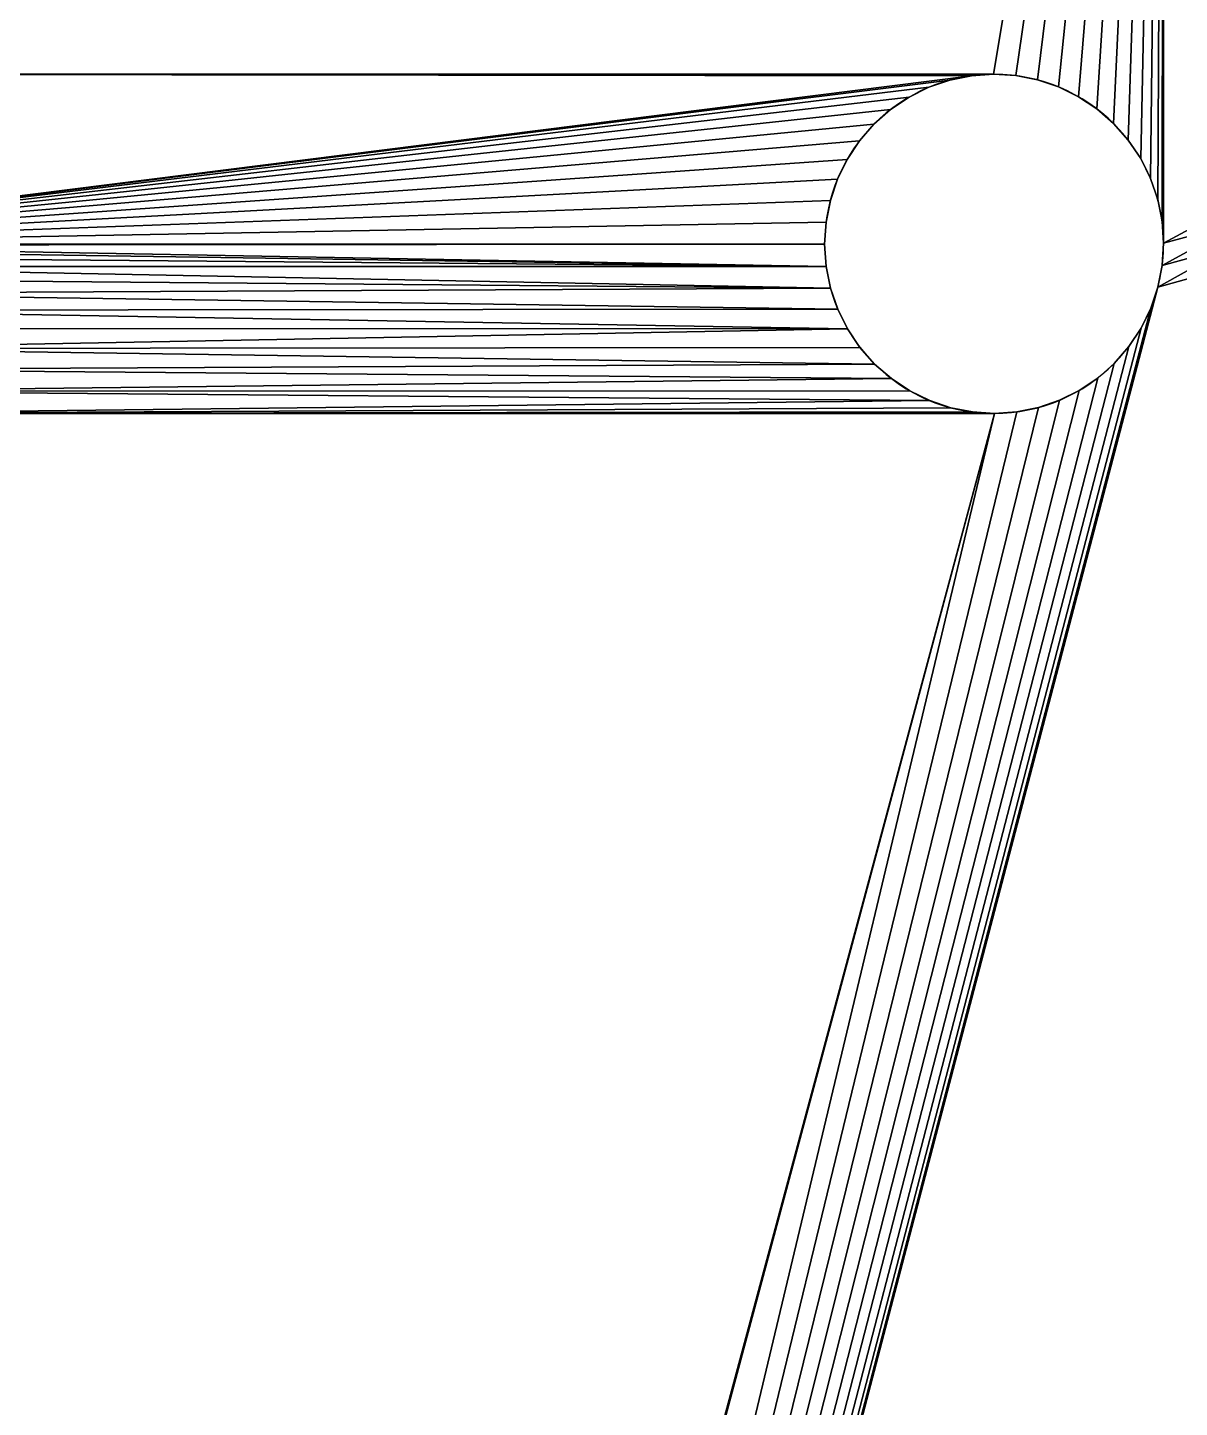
# Model space of a CAD drawing. Header units: millimetres. Extents: x 0 to 500, y 0 to 500.
# Drawn here: x 27.19 to 54.37, y 422.55 to 455.1 of the extents above; entities that cross this region are included whole.
import ezdxf

# ---------------------------------------------------------------- set-up
doc = ezdxf.new("R2010")
doc.units = ezdxf.units.MM
doc.layers.get('0').update_dxf_attribs({"true_color": 0xffffff})

# ---------------------------------------------------------------- blocks, each defined once
blk = doc.blocks.new('Piece_C.dxf')
for p, q in [((49.489, 141.967), (49.489, 141.967, 18)), ((50.011, 142), (50.011, 142, 18)), ((50.533, 141.964), (50.533, 141.964, 18)), ((48.479, 141.7), (48.479, 141.7, 18)), ((48.975, 141.866), (48.975, 141.866, 18)), ((51.046, 141.861), (51.046, 141.861, 18)), ((51.541, 141.691), (51.541, 141.691, 18)), ((48.009, 141.469), (48.009, 141.469, 18)), ((52.009, 141.459), (52.009, 141.459, 18)), ((47.574, 141.18), (47.574, 141.18, 18)), ((52.444, 141.167), (52.444, 141.167, 18)), ((47.179, 140.836), (47.179, 140.836, 18)), ((52.836, 140.821), (52.836, 140.821, 18)), ((46.833, 140.444), (46.833, 140.444, 18)), ((53.18, 140.426), (53.18, 140.426, 18)), ((46.541, 140.009), (46.541, 140.009, 18)), ((53.469, 139.991), (53.469, 139.991, 18)), ((46.309, 139.541), (46.309, 139.541, 18)), ((53.7, 139.521), (53.7, 139.521, 18)), ((46.139, 139.046), (46.139, 139.046, 18)), ((53.866, 139.025), (53.866, 139.025, 18)), ((46.036, 138.533), (46.036, 138.533, 18)), ((53.967, 138.511), (53.967, 138.511, 18)), ((46, 138.011), (46, 138.011, 18)), ((54, 137.989), (54, 137.989, 18)), ((46.033, 137.489), (46.033, 137.489, 18)), ((53.964, 137.467), (53.964, 137.467, 18)), ((46.134, 136.975), (46.134, 136.975, 18)), ((53.861, 136.954), (53.861, 136.954, 18)), ((46.3, 136.479), (46.3, 136.479, 18)), ((53.691, 136.459), (53.691, 136.459, 18)), ((46.531, 136.009), (46.531, 136.009, 18)), ((53.459, 135.991), (53.459, 135.991, 18)), ((46.82, 135.574), (46.82, 135.574, 18)), ((53.167, 135.556), (53.167, 135.556, 18)), ((47.164, 135.179), (47.164, 135.179, 18)), ((52.821, 135.164), (52.821, 135.164, 18)), ((47.556, 134.833), (47.556, 134.833, 18)), ((52.426, 134.82), (52.426, 134.82, 18)), ((47.991, 134.541), (47.991, 134.541, 18)), ((51.991, 134.531), (51.991, 134.531, 18)), ((48.459, 134.309), (48.459, 134.309, 18)), ((48.954, 134.139), (48.954, 134.139, 18)), ((51.025, 134.134), (51.025, 134.134, 18)), ((51.521, 134.3), (51.521, 134.3, 18)), ((49.467, 134.036), (49.467, 134.036, 18)), ((49.989, 134), (49.989, 134, 18)), ((50.511, 134.033), (50.511, 134.033, 18))]:
    blk.add_line(p, q)
for centre in [(50, 138), (50, 138, 18)]:
    blk.add_circle(centre, 4)
mesh = blk.add_polyface()
corners = [(136, 188), (110, 170), (110, 188), (158.522, 166.034), (54, 137.989), (158, 166), (54, 166), (88, 166), (106, 166), (90.435, 166.827), (105.478, 166.034), (91.696, 168.469), (104.965, 166.136), (92, 170), (104.469, 166.304), (104, 166.536), (103.565, 166.827), (103.172, 167.172), (102.827, 167.565), (102.536, 168), (102.304, 168.469), (102.136, 168.965), (102.034, 169.478), (140, 166), (106.522, 166.034), (107.035, 166.136), (107.531, 166.304), (108, 166.536), (108.435, 166.827), (108.828, 167.172), (109.173, 167.565), (109.464, 168), (139.478, 166.034), (109.696, 168.469), (109.864, 168.965), (109.966, 169.478), (138.965, 166.136), (138.469, 166.304), (138, 166.536), (137.565, 166.827), (137.172, 167.172), (136.827, 167.565), (136.536, 168), (136.304, 168.469), (136.136, 168.965), (136.034, 169.478), (136, 170)]
mesh.append_faces([[corners[k] for k in face] for face in [(0, 1, 2)]], dxfattribs={"vtx0": -1})
mesh.append_faces([[corners[k] for k in face] for face in [(3, 4, 5), (8, 9, 10), (10, 11, 12), (12, 13, 14), (14, 13, 15), (15, 13, 16), (16, 13, 17), (17, 13, 18), (18, 13, 19), (19, 13, 20), (20, 13, 21), (21, 13, 22), (32, 1, 36), (36, 1, 37), (37, 1, 38), (38, 1, 39), (39, 1, 40), (40, 1, 41), (41, 1, 42), (42, 1, 43), (43, 1, 44), (44, 1, 45), (45, 1, 46), (46, 1, 0)]], dxfattribs={"vtx0": -1, "vtx1": -1})
mesh.append_faces([[corners[k] for k in face] for face in [(5, 6, 7), (5, 7, 8)]], dxfattribs={"vtx0": -1, "vtx1": -1, "vtx2": -1})
mesh.append_faces([[corners[k] for k in face] for face in [(23, 8, 24), (23, 24, 25), (23, 25, 26), (23, 26, 27), (23, 27, 28), (23, 28, 29), (23, 29, 30), (23, 30, 31), (32, 31, 33), (32, 33, 34), (32, 34, 35), (32, 35, 1)]], dxfattribs={"vtx0": -1, "vtx2": -1})
mesh = blk.add_polyface()
corners = [(188, 188), (162, 170), (162, 188), (188, 170), (54, 137.989), (158.522, 166.034), (158, 166), (106, 166), (140, 166), (109.464, 168), (139.478, 166.034), (140.522, 166.034), (141.035, 166.136), (141.531, 166.304), (142, 166.536), (142.435, 166.827), (157.478, 166.034), (142.828, 167.172), (143.173, 167.565), (143.464, 168), (143.696, 168.469), (156.965, 166.136), (143.864, 168.965), (143.966, 169.478), (144, 170), (156.469, 166.304), (156, 166.536), (155.565, 166.827), (155.172, 167.172), (154.827, 167.565), (154.536, 168), (154.304, 168.469), (154.136, 168.965), (154.034, 169.478), (154, 170), (159.035, 166.136), (159.531, 166.304), (160, 166.536), (160.435, 166.827), (160.828, 167.172), (161.173, 167.565), (161.464, 168), (161.696, 168.469), (161.864, 168.965), (161.966, 169.478)]
mesh.append_faces([[corners[k] for k in face] for face in [(0, 1, 2), (33, 24, 34)]], dxfattribs={"vtx0": -1})
mesh.append_faces([[corners[k] for k in face] for face in [(8, 9, 10), (6, 15, 16), (16, 20, 21), (21, 24, 25), (25, 24, 26), (26, 24, 27), (27, 24, 28), (28, 24, 29), (29, 24, 30), (30, 24, 31), (31, 24, 32), (32, 24, 33), (3, 1, 0)]], dxfattribs={"vtx0": -1, "vtx1": -1})
mesh.append_faces([[corners[k] for k in face] for face in [(3, 4, 5), (6, 7, 8)]], dxfattribs={"vtx0": -1, "vtx1": -1, "vtx2": -1})
mesh.append_faces([[corners[k] for k in face] for face in [(6, 8, 11), (6, 11, 12), (6, 12, 13), (6, 13, 14), (6, 14, 15), (16, 15, 17), (16, 17, 18), (16, 18, 19), (16, 19, 20), (21, 20, 22), (21, 22, 23), (21, 23, 24), (3, 5, 35), (3, 35, 36), (3, 36, 37), (3, 37, 38), (3, 38, 39), (3, 39, 40), (3, 40, 41), (3, 41, 42), (3, 42, 43), (3, 43, 44), (3, 44, 1)]], dxfattribs={"vtx0": -1, "vtx2": -1})
mesh = blk.add_polyface()
corners = [(54, 137.989, 18), (158.522, 166.034, 18), (158, 166, 18), (54, 166, 18), (88, 166, 18), (106, 166, 18), (90.435, 166.827, 18), (105.478, 166.034, 18), (91.696, 168.469, 18), (104.965, 166.136, 18), (92, 170, 18), (104.469, 166.304, 18), (104, 166.536, 18), (103.565, 166.827, 18), (103.172, 167.172, 18), (102.827, 167.565, 18), (102.536, 168, 18), (102.304, 168.469, 18), (102.136, 168.965, 18), (102.034, 169.478, 18), (140, 166, 18), (106.522, 166.034, 18), (107.035, 166.136, 18), (107.531, 166.304, 18), (108, 166.536, 18), (108.435, 166.827, 18), (108.828, 167.172, 18), (109.173, 167.565, 18), (109.464, 168, 18), (139.478, 166.034, 18), (109.696, 168.469, 18), (109.864, 168.965, 18), (109.966, 169.478, 18), (110, 170, 18), (138.965, 166.136, 18), (138.469, 166.304, 18), (138, 166.536, 18), (137.565, 166.827, 18), (110, 188, 18), (137.172, 167.172, 18), (136.827, 167.565, 18), (136.536, 168, 18), (136.304, 168.469, 18), (136.136, 168.965, 18), (136.034, 169.478, 18), (136, 170, 18), (136, 188, 18)]
mesh.append_faces([[corners[k] for k in face] for face in [(5, 20, 21), (21, 20, 22), (22, 20, 23), (23, 20, 24), (24, 20, 25), (25, 20, 26), (26, 20, 27), (27, 20, 28), (28, 29, 30), (30, 29, 31), (31, 29, 32), (32, 29, 33), (33, 37, 38)]], dxfattribs={"vtx0": -1, "vtx1": -1})
mesh.append_faces([[corners[k] for k in face] for face in [(3, 2, 4), (4, 2, 5)]], dxfattribs={"vtx0": -1, "vtx1": -1, "vtx2": -1})
mesh.append_faces([[corners[k] for k in face] for face in [(0, 1, 2), (6, 5, 7), (8, 7, 9), (10, 9, 11), (10, 11, 12), (10, 12, 13), (10, 13, 14), (10, 14, 15), (10, 15, 16), (10, 16, 17), (10, 17, 18), (10, 18, 19), (33, 29, 34), (33, 34, 35), (33, 35, 36), (33, 36, 37), (38, 37, 39), (38, 39, 40), (38, 40, 41), (38, 41, 42), (38, 42, 43), (38, 43, 44), (38, 44, 45)]], dxfattribs={"vtx0": -1, "vtx2": -1})
mesh.append_faces([[corners[k] for k in face] for face in [(46, 38, 45)]], dxfattribs={"vtx1": -1})
mesh = blk.add_polyface()
corners = [(54, 137.989, 18), (188, 170, 18), (158.522, 166.034, 18), (106, 166, 18), (158, 166, 18), (140, 166, 18), (109.464, 168, 18), (139.478, 166.034, 18), (140.522, 166.034, 18), (141.035, 166.136, 18), (141.531, 166.304, 18), (142, 166.536, 18), (142.435, 166.827, 18), (157.478, 166.034, 18), (142.828, 167.172, 18), (143.173, 167.565, 18), (143.464, 168, 18), (143.696, 168.469, 18), (156.965, 166.136, 18), (143.864, 168.965, 18), (143.966, 169.478, 18), (144, 170, 18), (156.469, 166.304, 18), (156, 166.536, 18), (155.565, 166.827, 18), (155.172, 167.172, 18), (154.827, 167.565, 18), (154.536, 168, 18), (154.304, 168.469, 18), (154.136, 168.965, 18), (154.034, 169.478, 18), (154, 170, 18), (159.035, 166.136, 18), (159.531, 166.304, 18), (160, 166.536, 18), (160.435, 166.827, 18), (160.828, 167.172, 18), (161.173, 167.565, 18), (161.464, 168, 18), (161.696, 168.469, 18), (161.864, 168.965, 18), (161.966, 169.478, 18), (162, 170, 18), (162, 188, 18), (188, 188, 18)]
mesh.append_faces([[corners[k] for k in face] for face in [(21, 30, 31), (43, 1, 44)]], dxfattribs={"vtx0": -1})
mesh.append_faces([[corners[k] for k in face] for face in [(5, 4, 8), (8, 4, 9), (9, 4, 10), (10, 4, 11), (11, 4, 12), (12, 13, 14), (14, 13, 15), (15, 13, 16), (16, 13, 17), (17, 18, 19), (19, 18, 20), (20, 18, 21), (2, 1, 32), (32, 1, 33), (33, 1, 34), (34, 1, 35), (35, 1, 36), (36, 1, 37), (37, 1, 38), (38, 1, 39), (39, 1, 40), (40, 1, 41), (41, 1, 42), (42, 1, 43)]], dxfattribs={"vtx0": -1, "vtx1": -1})
mesh.append_faces([[corners[k] for k in face] for face in [(0, 1, 2), (3, 4, 5)]], dxfattribs={"vtx0": -1, "vtx1": -1, "vtx2": -1})
mesh.append_faces([[corners[k] for k in face] for face in [(6, 5, 7), (12, 4, 13), (17, 13, 18), (21, 18, 22), (21, 22, 23), (21, 23, 24), (21, 24, 25), (21, 25, 26), (21, 26, 27), (21, 27, 28), (21, 28, 29), (21, 29, 30)]], dxfattribs={"vtx0": -1, "vtx2": -1})
mesh = blk.add_polyface()
corners = [(18, 142), (18.522, 137.966), (18, 138), (46, 170), (19.035, 137.864), (19.531, 137.696), (20, 137.464), (20.435, 137.173), (20.828, 136.828), (21.173, 136.435), (21.464, 136), (21.696, 135.531), (21.864, 135.035), (21.966, 134.522), (22, 134), (46.036, 138.533), (46, 138.011), (50, 170), (46.139, 139.046), (46.309, 139.541), (46.541, 140.009), (46.833, 140.444), (47.179, 140.836), (47.574, 141.18), (48.009, 141.469), (48.479, 141.7), (48.975, 141.866), (49.489, 141.967), (50.011, 142), (50.034, 169.478), (50.533, 141.964), (50.136, 168.965), (50.304, 168.469), (50.536, 168), (47.991, 134.541), (47.556, 134.833), (47.164, 135.179), (46.82, 135.574), (46.531, 136.009), (46.3, 136.479), (46.134, 136.975), (46.033, 137.489)]
mesh.append_faces([[corners[k] for k in face] for face in [(0, 1, 2)]], dxfattribs={"vtx0": -1})
mesh.append_faces([[corners[k] for k in face] for face in [(1, 3, 4), (4, 3, 5), (5, 3, 6), (6, 3, 7), (7, 3, 8), (8, 3, 9), (9, 3, 10), (10, 3, 11), (11, 3, 12), (12, 3, 13), (13, 3, 14), (15, 17, 18), (18, 17, 19), (19, 17, 20), (20, 17, 21), (21, 17, 22), (22, 17, 23), (23, 17, 24), (24, 17, 25), (25, 17, 26), (26, 17, 27), (27, 17, 28), (28, 29, 30), (34, 14, 35), (35, 14, 36), (36, 14, 37), (37, 14, 38), (38, 14, 39), (39, 14, 40), (40, 14, 41), (41, 14, 16)]], dxfattribs={"vtx0": -1, "vtx1": -1})
mesh.append_faces([[corners[k] for k in face] for face in [(16, 14, 3)]], dxfattribs={"vtx0": -1, "vtx1": -1, "vtx2": -1})
mesh.append_faces([[corners[k] for k in face] for face in [(1, 0, 3), (3, 15, 16), (15, 3, 17), (28, 17, 29), (30, 29, 31), (30, 31, 32), (30, 32, 33)]], dxfattribs={"vtx0": -1, "vtx2": -1})
mesh = blk.add_polyface()
corners = [(50.533, 141.964), (50.536, 168), (51.046, 141.861), (50.827, 167.565), (51.172, 167.172), (51.541, 141.691), (51.565, 166.827), (52.009, 141.459), (52, 166.536), (52.469, 166.304), (52.444, 141.167), (52.836, 140.821), (52.965, 166.136), (53.18, 140.426), (53.478, 166.034), (53.469, 139.991), (53.7, 139.521), (54, 166), (53.866, 139.025), (53.967, 138.511), (54, 137.989), (18, 0), (20.435, 26.827), (188, 170), (20.828, 27.172), (21.173, 27.565), (21.464, 28), (21.696, 28.469), (21.864, 28.965), (21.966, 29.478), (22, 30), (51.025, 134.134), (51.521, 134.3), (51.991, 134.531), (52.426, 134.82), (52.821, 135.164), (53.167, 135.556), (53.459, 135.991), (53.691, 136.459), (53.861, 136.954), (53.964, 137.467), (158, 166)]
mesh.append_faces([[corners[k] for k in face] for face in [(0, 1, 2), (2, 4, 5), (5, 6, 7), (7, 9, 10), (10, 9, 11), (11, 12, 13), (13, 14, 15), (15, 14, 16), (16, 17, 18), (18, 17, 19), (19, 17, 20), (21, 22, 23)]], dxfattribs={"vtx0": -1, "vtx1": -1})
mesh.append_faces([[corners[k] for k in face] for face in [(23, 30, 31), (41, 20, 17)]], dxfattribs={"vtx0": -1, "vtx1": -1, "vtx2": -1})
mesh.append_faces([[corners[k] for k in face] for face in [(2, 1, 3), (2, 3, 4), (5, 4, 6), (7, 6, 8), (7, 8, 9), (11, 9, 12), (13, 12, 14), (16, 14, 17), (23, 22, 24), (23, 24, 25), (23, 25, 26), (23, 26, 27), (23, 27, 28), (23, 28, 29), (23, 29, 30), (23, 31, 32), (23, 32, 33), (23, 33, 34), (23, 34, 35), (23, 35, 36), (23, 36, 37), (23, 37, 38), (23, 38, 39), (23, 39, 40), (23, 40, 20)]], dxfattribs={"vtx0": -1, "vtx2": -1})
mesh = blk.add_polyface()
corners = [(46, 170, 18), (46.036, 138.533, 18), (50, 170, 18), (46, 138.011, 18), (46.139, 139.046, 18), (46.309, 139.541, 18), (46.541, 140.009, 18), (46.833, 140.444, 18), (47.179, 140.836, 18), (47.574, 141.18, 18), (48.009, 141.469, 18), (48.479, 141.7, 18), (48.975, 141.866, 18), (49.489, 141.967, 18), (50.011, 142, 18), (50.034, 169.478, 18), (50.533, 141.964, 18), (50.136, 168.965, 18), (50.304, 168.469, 18), (50.536, 168, 18), (51.046, 141.861, 18), (18.522, 137.966, 18), (18, 142, 18), (18, 138, 18), (19.035, 137.864, 18), (19.531, 137.696, 18), (20, 137.464, 18), (20.435, 137.173, 18), (20.828, 136.828, 18), (21.173, 136.435, 18), (21.464, 136, 18), (21.696, 135.531, 18), (21.864, 135.035, 18), (21.966, 134.522, 18), (22, 134, 18), (47.556, 134.833, 18), (47.164, 135.179, 18), (46.82, 135.574, 18), (46.531, 136.009, 18), (46.3, 136.479, 18), (46.134, 136.975, 18), (46.033, 137.489, 18)]
mesh.append_faces([[corners[k] for k in face] for face in [(21, 22, 23)]], dxfattribs={"vtx0": -1})
mesh.append_faces([[corners[k] for k in face] for face in [(0, 1, 2), (1, 0, 3), (2, 14, 15), (15, 16, 17), (17, 16, 18), (18, 16, 19), (22, 21, 0)]], dxfattribs={"vtx0": -1, "vtx1": -1})
mesh.append_faces([[corners[k] for k in face] for face in [(34, 3, 0)]], dxfattribs={"vtx0": -1, "vtx1": -1, "vtx2": -1})
mesh.append_faces([[corners[k] for k in face] for face in [(2, 1, 4), (2, 4, 5), (2, 5, 6), (2, 6, 7), (2, 7, 8), (2, 8, 9), (2, 9, 10), (2, 10, 11), (2, 11, 12), (2, 12, 13), (2, 13, 14), (15, 14, 16), (19, 16, 20), (0, 21, 24), (0, 24, 25), (0, 25, 26), (0, 26, 27), (0, 27, 28), (0, 28, 29), (0, 29, 30), (0, 30, 31), (0, 31, 32), (0, 32, 33), (0, 33, 34), (34, 35, 36), (34, 36, 37), (34, 37, 38), (34, 38, 39), (34, 39, 40), (34, 40, 41), (34, 41, 3)]], dxfattribs={"vtx0": -1, "vtx2": -1})
mesh = blk.add_polyface()
corners = [(50.536, 168, 18), (51.046, 141.861, 18), (50.827, 167.565, 18), (51.172, 167.172, 18), (51.541, 141.691, 18), (51.565, 166.827, 18), (52.009, 141.459, 18), (52, 166.536, 18), (52.469, 166.304, 18), (52.444, 141.167, 18), (52.836, 140.821, 18), (52.965, 166.136, 18), (53.18, 140.426, 18), (53.478, 166.034, 18), (53.469, 139.991, 18), (53.7, 139.521, 18), (54, 166, 18), (53.866, 139.025, 18), (53.967, 138.511, 18), (54, 137.989, 18), (20.435, 26.827, 18), (18, 0, 18), (188, 170, 18), (20.828, 27.172, 18), (21.173, 27.565, 18), (21.464, 28, 18), (21.696, 28.469, 18), (21.864, 28.965, 18), (21.966, 29.478, 18), (22, 30, 18), (22, 82, 18), (51.025, 134.134, 18), (51.521, 134.3, 18), (51.991, 134.531, 18), (52.426, 134.82, 18), (52.821, 135.164, 18), (53.167, 135.556, 18), (53.459, 135.991, 18), (53.691, 136.459, 18), (53.861, 136.954, 18), (53.964, 137.467, 18), (158, 166, 18)]
mesh.append_faces([[corners[k] for k in face] for face in [(0, 1, 2), (2, 1, 3), (3, 4, 5), (5, 6, 7), (7, 6, 8), (8, 10, 11), (11, 12, 13), (13, 15, 16), (20, 22, 23), (23, 22, 24), (24, 22, 25), (25, 22, 26), (26, 22, 27), (27, 22, 28), (28, 22, 29), (31, 22, 32), (32, 22, 33), (33, 22, 34), (34, 22, 35), (35, 22, 36), (36, 22, 37), (37, 22, 38), (38, 22, 39), (39, 22, 40), (40, 22, 19)]], dxfattribs={"vtx0": -1, "vtx1": -1})
mesh.append_faces([[corners[k] for k in face] for face in [(29, 22, 30), (30, 22, 31), (19, 41, 16)]], dxfattribs={"vtx0": -1, "vtx1": -1, "vtx2": -1})
mesh.append_faces([[corners[k] for k in face] for face in [(3, 1, 4), (5, 4, 6), (8, 6, 9), (8, 9, 10), (11, 10, 12), (13, 12, 14), (13, 14, 15), (16, 15, 17), (16, 17, 18), (16, 18, 19), (20, 21, 22)]], dxfattribs={"vtx0": -1, "vtx2": -1})
mesh = blk.add_polyface()
corners = [(188, 170), (18, 0, 18), (18, 0), (188, 170, 18)]
mesh.append_faces([[corners[k] for k in face] for face in [(0, 1, 2), (1, 0, 3)]], dxfattribs={"vtx0": -1})
mesh = blk.add_polyface()
corners = [(46, 170, 18), (18, 142), (18, 142, 18), (46, 170)]
mesh.append_faces([[corners[k] for k in face] for face in [(0, 1, 2), (1, 0, 3)]], dxfattribs={"vtx0": -1})
mesh = blk.add_polyface()
corners = [(49.489, 141.967, 18), (48.975, 141.866), (49.489, 141.967), (48.975, 141.866, 18)]
mesh.append_faces([[corners[k] for k in face] for face in [(0, 1, 2), (1, 0, 3)]], dxfattribs={"vtx0": -1})
mesh = blk.add_polyface()
corners = [(50.011, 142, 18), (49.489, 141.967), (50.011, 142), (49.489, 141.967, 18)]
mesh.append_faces([[corners[k] for k in face] for face in [(0, 1, 2), (1, 0, 3)]], dxfattribs={"vtx0": -1})
mesh = blk.add_polyface()
corners = [(50.533, 141.964, 18), (50.011, 142), (50.533, 141.964), (50.011, 142, 18)]
mesh.append_faces([[corners[k] for k in face] for face in [(0, 1, 2), (1, 0, 3)]], dxfattribs={"vtx0": -1})
mesh = blk.add_polyface()
corners = [(51.046, 141.861, 18), (50.533, 141.964), (51.046, 141.861), (50.533, 141.964, 18)]
mesh.append_faces([[corners[k] for k in face] for face in [(0, 1, 2), (1, 0, 3)]], dxfattribs={"vtx0": -1})
mesh = blk.add_polyface()
corners = [(48.479, 141.7, 18), (48.009, 141.469), (48.479, 141.7), (48.009, 141.469, 18)]
mesh.append_faces([[corners[k] for k in face] for face in [(0, 1, 2), (1, 0, 3)]], dxfattribs={"vtx0": -1})
mesh = blk.add_polyface()
corners = [(48.975, 141.866, 18), (48.479, 141.7), (48.975, 141.866), (48.479, 141.7, 18)]
mesh.append_faces([[corners[k] for k in face] for face in [(0, 1, 2), (1, 0, 3)]], dxfattribs={"vtx0": -1})
mesh = blk.add_polyface()
corners = [(51.541, 141.691, 18), (51.046, 141.861), (51.541, 141.691), (51.046, 141.861, 18)]
mesh.append_faces([[corners[k] for k in face] for face in [(0, 1, 2), (1, 0, 3)]], dxfattribs={"vtx0": -1})
mesh = blk.add_polyface()
corners = [(52.009, 141.459, 18), (51.541, 141.691), (52.009, 141.459), (51.541, 141.691, 18)]
mesh.append_faces([[corners[k] for k in face] for face in [(0, 1, 2), (1, 0, 3)]], dxfattribs={"vtx0": -1})
mesh = blk.add_polyface()
corners = [(48.009, 141.469, 18), (47.574, 141.18), (48.009, 141.469), (47.574, 141.18, 18)]
mesh.append_faces([[corners[k] for k in face] for face in [(0, 1, 2), (1, 0, 3)]], dxfattribs={"vtx0": -1})
mesh = blk.add_polyface()
corners = [(52.444, 141.167, 18), (52.009, 141.459), (52.444, 141.167), (52.009, 141.459, 18)]
mesh.append_faces([[corners[k] for k in face] for face in [(0, 1, 2), (1, 0, 3)]], dxfattribs={"vtx0": -1})
mesh = blk.add_polyface()
corners = [(47.574, 141.18, 18), (47.179, 140.836), (47.574, 141.18), (47.179, 140.836, 18)]
mesh.append_faces([[corners[k] for k in face] for face in [(0, 1, 2), (1, 0, 3)]], dxfattribs={"vtx0": -1})
mesh = blk.add_polyface()
corners = [(52.836, 140.821, 18), (52.444, 141.167), (52.836, 140.821), (52.444, 141.167, 18)]
mesh.append_faces([[corners[k] for k in face] for face in [(0, 1, 2), (1, 0, 3)]], dxfattribs={"vtx0": -1})
mesh = blk.add_polyface()
corners = [(47.179, 140.836), (46.833, 140.444, 18), (46.833, 140.444), (47.179, 140.836, 18)]
mesh.append_faces([[corners[k] for k in face] for face in [(0, 1, 2), (1, 0, 3)]], dxfattribs={"vtx0": -1})
mesh = blk.add_polyface()
corners = [(52.836, 140.821, 18), (53.18, 140.426), (53.18, 140.426, 18), (52.836, 140.821)]
mesh.append_faces([[corners[k] for k in face] for face in [(0, 1, 2), (1, 0, 3)]], dxfattribs={"vtx0": -1})
mesh = blk.add_polyface()
corners = [(46.833, 140.444), (46.541, 140.009, 18), (46.541, 140.009), (46.833, 140.444, 18)]
mesh.append_faces([[corners[k] for k in face] for face in [(0, 1, 2), (1, 0, 3)]], dxfattribs={"vtx0": -1})
mesh = blk.add_polyface()
corners = [(53.18, 140.426, 18), (53.469, 139.991), (53.469, 139.991, 18), (53.18, 140.426)]
mesh.append_faces([[corners[k] for k in face] for face in [(0, 1, 2), (1, 0, 3)]], dxfattribs={"vtx0": -1})
mesh = blk.add_polyface()
corners = [(46.541, 140.009), (46.309, 139.541, 18), (46.309, 139.541), (46.541, 140.009, 18)]
mesh.append_faces([[corners[k] for k in face] for face in [(0, 1, 2), (1, 0, 3)]], dxfattribs={"vtx0": -1})
mesh = blk.add_polyface()
corners = [(53.469, 139.991, 18), (53.7, 139.521), (53.7, 139.521, 18), (53.469, 139.991)]
mesh.append_faces([[corners[k] for k in face] for face in [(0, 1, 2), (1, 0, 3)]], dxfattribs={"vtx0": -1})
mesh = blk.add_polyface()
corners = [(46.309, 139.541), (46.139, 139.046, 18), (46.139, 139.046), (46.309, 139.541, 18)]
mesh.append_faces([[corners[k] for k in face] for face in [(0, 1, 2), (1, 0, 3)]], dxfattribs={"vtx0": -1})
mesh = blk.add_polyface()
corners = [(53.7, 139.521, 18), (53.866, 139.025), (53.866, 139.025, 18), (53.7, 139.521)]
mesh.append_faces([[corners[k] for k in face] for face in [(0, 1, 2), (1, 0, 3)]], dxfattribs={"vtx0": -1})
mesh = blk.add_polyface()
corners = [(46.139, 139.046), (46.036, 138.533, 18), (46.036, 138.533), (46.139, 139.046, 18)]
mesh.append_faces([[corners[k] for k in face] for face in [(0, 1, 2), (1, 0, 3)]], dxfattribs={"vtx0": -1})
mesh = blk.add_polyface()
corners = [(53.866, 139.025, 18), (53.967, 138.511), (53.967, 138.511, 18), (53.866, 139.025)]
mesh.append_faces([[corners[k] for k in face] for face in [(0, 1, 2), (1, 0, 3)]], dxfattribs={"vtx0": -1})
mesh = blk.add_polyface()
corners = [(46.036, 138.533), (46, 138.011, 18), (46, 138.011), (46.036, 138.533, 18)]
mesh.append_faces([[corners[k] for k in face] for face in [(0, 1, 2), (1, 0, 3)]], dxfattribs={"vtx0": -1})
mesh = blk.add_polyface()
corners = [(53.967, 138.511, 18), (54, 137.989), (54, 137.989, 18), (53.967, 138.511)]
mesh.append_faces([[corners[k] for k in face] for face in [(0, 1, 2), (1, 0, 3)]], dxfattribs={"vtx0": -1})
mesh = blk.add_polyface()
corners = [(46, 138.011), (46.033, 137.489, 18), (46.033, 137.489), (46, 138.011, 18)]
mesh.append_faces([[corners[k] for k in face] for face in [(0, 1, 2), (1, 0, 3)]], dxfattribs={"vtx0": -1})
mesh = blk.add_polyface()
corners = [(54, 137.989, 18), (53.964, 137.467), (53.964, 137.467, 18), (54, 137.989)]
mesh.append_faces([[corners[k] for k in face] for face in [(0, 1, 2), (1, 0, 3)]], dxfattribs={"vtx0": -1})
mesh = blk.add_polyface()
corners = [(46.033, 137.489), (46.134, 136.975, 18), (46.134, 136.975), (46.033, 137.489, 18)]
mesh.append_faces([[corners[k] for k in face] for face in [(0, 1, 2), (1, 0, 3)]], dxfattribs={"vtx0": -1})
mesh = blk.add_polyface()
corners = [(53.964, 137.467, 18), (53.861, 136.954), (53.861, 136.954, 18), (53.964, 137.467)]
mesh.append_faces([[corners[k] for k in face] for face in [(0, 1, 2), (1, 0, 3)]], dxfattribs={"vtx0": -1})
mesh = blk.add_polyface()
corners = [(46.134, 136.975), (46.3, 136.479, 18), (46.3, 136.479), (46.134, 136.975, 18)]
mesh.append_faces([[corners[k] for k in face] for face in [(0, 1, 2), (1, 0, 3)]], dxfattribs={"vtx0": -1})
mesh = blk.add_polyface()
corners = [(53.861, 136.954, 18), (53.691, 136.459), (53.691, 136.459, 18), (53.861, 136.954)]
mesh.append_faces([[corners[k] for k in face] for face in [(0, 1, 2), (1, 0, 3)]], dxfattribs={"vtx0": -1})
mesh = blk.add_polyface()
corners = [(46.3, 136.479), (46.531, 136.009, 18), (46.531, 136.009), (46.3, 136.479, 18)]
mesh.append_faces([[corners[k] for k in face] for face in [(0, 1, 2), (1, 0, 3)]], dxfattribs={"vtx0": -1})
mesh = blk.add_polyface()
corners = [(53.691, 136.459, 18), (53.459, 135.991), (53.459, 135.991, 18), (53.691, 136.459)]
mesh.append_faces([[corners[k] for k in face] for face in [(0, 1, 2), (1, 0, 3)]], dxfattribs={"vtx0": -1})
mesh = blk.add_polyface()
corners = [(46.531, 136.009), (46.82, 135.574, 18), (46.82, 135.574), (46.531, 136.009, 18)]
mesh.append_faces([[corners[k] for k in face] for face in [(0, 1, 2), (1, 0, 3)]], dxfattribs={"vtx0": -1})
mesh = blk.add_polyface()
corners = [(53.459, 135.991, 18), (53.167, 135.556), (53.167, 135.556, 18), (53.459, 135.991)]
mesh.append_faces([[corners[k] for k in face] for face in [(0, 1, 2), (1, 0, 3)]], dxfattribs={"vtx0": -1})
mesh = blk.add_polyface()
corners = [(46.82, 135.574), (47.164, 135.179, 18), (47.164, 135.179), (46.82, 135.574, 18)]
mesh.append_faces([[corners[k] for k in face] for face in [(0, 1, 2), (1, 0, 3)]], dxfattribs={"vtx0": -1})
mesh = blk.add_polyface()
corners = [(53.167, 135.556, 18), (52.821, 135.164), (52.821, 135.164, 18), (53.167, 135.556)]
mesh.append_faces([[corners[k] for k in face] for face in [(0, 1, 2), (1, 0, 3)]], dxfattribs={"vtx0": -1})
mesh = blk.add_polyface()
corners = [(47.164, 135.179, 18), (47.556, 134.833), (47.164, 135.179), (47.556, 134.833, 18)]
mesh.append_faces([[corners[k] for k in face] for face in [(0, 1, 2), (1, 0, 3)]], dxfattribs={"vtx0": -1})
mesh = blk.add_polyface()
corners = [(52.426, 134.82, 18), (52.821, 135.164), (52.426, 134.82), (52.821, 135.164, 18)]
mesh.append_faces([[corners[k] for k in face] for face in [(0, 1, 2), (1, 0, 3)]], dxfattribs={"vtx0": -1})
mesh = blk.add_polyface()
corners = [(21.464, 98, 18), (21.696, 83.531, 18), (21.696, 98.469, 18), (21.864, 83.035, 18), (21.864, 98.965, 18), (21.966, 82.522, 18), (21.966, 99.478, 18), (22, 100, 18), (18, 104, 18), (0, 130, 18), (0, 104, 18), (18, 130, 18), (18.522, 103.966, 18), (18.522, 130.034, 18), (19.035, 130.136, 18), (19.035, 103.864, 18), (19.531, 103.696, 18), (19.531, 130.304, 18), (20, 103.464, 18), (20, 130.536, 18), (20.435, 103.173, 18), (20.435, 130.827, 18), (20.828, 102.828, 18), (20.828, 131.172, 18), (21.173, 102.435, 18), (21.173, 131.565, 18), (21.464, 102, 18), (21.464, 132, 18), (21.696, 101.531, 18), (21.696, 132.469, 18), (21.864, 101.035, 18), (21.864, 132.965, 18), (21.966, 133.478, 18), (21.966, 100.522, 18), (22, 134, 18), (22, 82, 18), (51.025, 134.134, 18), (50.511, 134.033, 18), (49.989, 134, 18), (49.467, 134.036, 18), (48.954, 134.139, 18), (48.459, 134.309, 18), (47.991, 134.541, 18), (47.556, 134.833, 18)]
mesh.append_faces([[corners[k] for k in face] for face in [(8, 9, 10)]], dxfattribs={"vtx0": -1})
mesh.append_faces([[corners[k] for k in face] for face in [(0, 1, 2), (2, 3, 4), (4, 5, 6), (6, 5, 7), (9, 8, 11), (11, 12, 13), (13, 12, 14), (14, 16, 17), (17, 18, 19), (19, 20, 21), (21, 22, 23), (23, 24, 25), (25, 26, 27), (27, 28, 29), (29, 30, 31), (31, 30, 32), (32, 7, 34)]], dxfattribs={"vtx0": -1, "vtx1": -1})
mesh.append_faces([[corners[k] for k in face] for face in [(34, 7, 35), (35, 38, 34)]], dxfattribs={"vtx0": -1, "vtx1": -1, "vtx2": -1})
mesh.append_faces([[corners[k] for k in face] for face in [(11, 8, 12), (14, 12, 15), (14, 15, 16), (17, 16, 18), (19, 18, 20), (21, 20, 22), (23, 22, 24), (25, 24, 26), (27, 26, 28), (29, 28, 30), (32, 30, 33), (32, 33, 7), (35, 36, 37), (35, 37, 38), (34, 38, 39), (34, 39, 40), (34, 40, 41), (34, 41, 42), (34, 42, 43)]], dxfattribs={"vtx0": -1, "vtx2": -1})
mesh = blk.add_polyface()
corners = [(47.556, 134.833, 18), (47.991, 134.541), (47.556, 134.833), (47.991, 134.541, 18)]
mesh.append_faces([[corners[k] for k in face] for face in [(0, 1, 2), (1, 0, 3)]], dxfattribs={"vtx0": -1})
mesh = blk.add_polyface()
corners = [(51.991, 134.531, 18), (52.426, 134.82), (51.991, 134.531), (52.426, 134.82, 18)]
mesh.append_faces([[corners[k] for k in face] for face in [(0, 1, 2), (1, 0, 3)]], dxfattribs={"vtx0": -1})
mesh = blk.add_polyface()
corners = [(18, 130), (0, 104), (0, 130), (18, 104), (18.522, 130.034), (18.522, 103.966), (19.035, 130.136), (19.035, 103.864), (19.531, 103.696), (19.531, 130.304), (20, 103.464), (20, 130.536), (20.435, 130.827), (20.435, 103.173), (20.828, 102.828), (20.828, 131.172), (21.173, 131.565), (21.173, 102.435), (21.464, 132), (21.464, 102), (21.696, 101.531), (21.696, 132.469), (21.864, 132.965), (21.864, 101.035), (21.966, 133.478), (21.966, 100.522), (22, 100), (22, 134), (22, 82), (51.025, 134.134), (22, 30), (50.511, 134.033), (49.989, 134), (49.467, 134.036), (48.954, 134.139), (48.459, 134.309), (47.991, 134.541), (21.173, 84.435), (21.173, 97.565), (21.464, 98), (21.464, 84), (21.696, 98.469), (21.864, 83.035), (21.864, 98.965), (21.966, 99.478), (21.966, 82.522)]
mesh.append_faces([[corners[k] for k in face] for face in [(0, 1, 2)]], dxfattribs={"vtx0": -1})
mesh.append_faces([[corners[k] for k in face] for face in [(1, 0, 3), (3, 4, 5), (5, 6, 7), (7, 6, 8), (8, 9, 10), (10, 12, 13), (13, 12, 14), (14, 16, 17), (17, 18, 19), (19, 18, 20), (20, 22, 23), (23, 24, 25), (25, 24, 26), (29, 30, 31), (31, 30, 32), (32, 27, 33), (33, 27, 34), (34, 27, 35), (35, 27, 36)]], dxfattribs={"vtx0": -1, "vtx1": -1})
mesh.append_faces([[corners[k] for k in face] for face in [(26, 27, 28), (32, 30, 27)]], dxfattribs={"vtx0": -1, "vtx1": -1, "vtx2": -1})
mesh.append_faces([[corners[k] for k in face] for face in [(3, 0, 4), (5, 4, 6), (8, 6, 9), (10, 9, 11), (10, 11, 12), (14, 12, 15), (14, 15, 16), (17, 16, 18), (20, 18, 21), (20, 21, 22), (23, 22, 24), (26, 24, 27), (37, 38, 39), (40, 39, 41), (42, 41, 43), (42, 43, 44), (45, 44, 26)]], dxfattribs={"vtx0": -1, "vtx2": -1})
mesh = blk.add_polyface()
corners = [(47.991, 134.541, 18), (48.459, 134.309), (47.991, 134.541), (48.459, 134.309, 18)]
mesh.append_faces([[corners[k] for k in face] for face in [(0, 1, 2), (1, 0, 3)]], dxfattribs={"vtx0": -1})
mesh = blk.add_polyface()
corners = [(51.521, 134.3, 18), (51.991, 134.531), (51.521, 134.3), (51.991, 134.531, 18)]
mesh.append_faces([[corners[k] for k in face] for face in [(0, 1, 2), (1, 0, 3)]], dxfattribs={"vtx0": -1})
mesh = blk.add_polyface()
corners = [(48.459, 134.309, 18), (48.954, 134.139), (48.459, 134.309), (48.954, 134.139, 18)]
mesh.append_faces([[corners[k] for k in face] for face in [(0, 1, 2), (1, 0, 3)]], dxfattribs={"vtx0": -1})
mesh = blk.add_polyface()
corners = [(48.954, 134.139, 18), (49.467, 134.036), (48.954, 134.139), (49.467, 134.036, 18)]
mesh.append_faces([[corners[k] for k in face] for face in [(0, 1, 2), (1, 0, 3)]], dxfattribs={"vtx0": -1})
mesh = blk.add_polyface()
corners = [(50.511, 134.033, 18), (51.025, 134.134), (50.511, 134.033), (51.025, 134.134, 18)]
mesh.append_faces([[corners[k] for k in face] for face in [(0, 1, 2), (1, 0, 3)]], dxfattribs={"vtx0": -1})
mesh = blk.add_polyface()
corners = [(51.025, 134.134, 18), (51.521, 134.3), (51.025, 134.134), (51.521, 134.3, 18)]
mesh.append_faces([[corners[k] for k in face] for face in [(0, 1, 2), (1, 0, 3)]], dxfattribs={"vtx0": -1})
mesh = blk.add_polyface()
corners = [(49.467, 134.036, 18), (49.989, 134), (49.467, 134.036), (49.989, 134, 18)]
mesh.append_faces([[corners[k] for k in face] for face in [(0, 1, 2), (1, 0, 3)]], dxfattribs={"vtx0": -1})
mesh = blk.add_polyface()
corners = [(49.989, 134, 18), (50.511, 134.033), (49.989, 134), (50.511, 134.033, 18)]
mesh.append_faces([[corners[k] for k in face] for face in [(0, 1, 2), (1, 0, 3)]], dxfattribs={"vtx0": -1})
blk = doc.blocks.new('Component#3')
at = {"rotation": 89.99999999997709}
blk.add_blockref('Piece_C.dxf', (188, 0), dxfattribs=at)

msp = doc.modelspace()

# ---------------------------------------------------------------- block references
at = {"extrusion": (0, 0, -1), "zscale": -1, "rotation": 180}
msp.add_blockref('Component#3', (0, 500, -82), dxfattribs=at)

doc.saveas('drawing.dxf')
